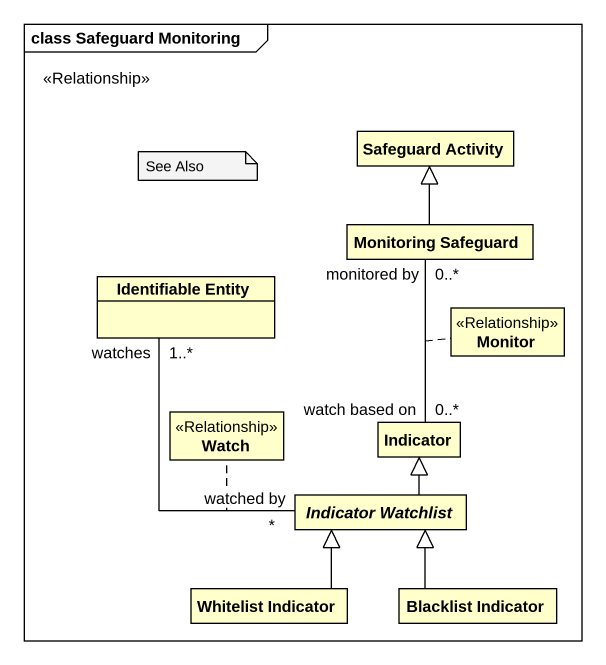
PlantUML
@startuml
mainframe class Safeguard Monitoring
hide circle
hide empty members
class "Safeguard Activity" as Safeguard_Activity
class "Monitoring Safeguard" as Monitoring_Safeguard
class "Identifiable Entity" as Identifiable_Entity
class Monitor <<Relationship>>
class Watch <<Relationship>>
class Indicator
abstract class "Indicator Watchlist" as Indicator_Watchlist
class "Whitelist Indicator" as Whitelist_Indicator
class "Blacklist Indicator" as Blacklist_Indicator
Monitoring_Safeguard -up-|> Safeguard_Activity
Monitoring_Safeguard "monitored by\n0..*" -- "watch based on\n0..*" Indicator
(Monitoring_Safeguard, Indicator) .. Monitor
Indicator_Watchlist "watched by\n*" -up- "watches\n1..*" Identifiable_Entity : <<Relationship>>
(Indicator_Watchlist, Identifiable_Entity) .. Watch
Indicator_Watchlist -up-|> Indicator
Whitelist_Indicator -up-|> Indicator_Watchlist
Blacklist_Indicator -up-|> Indicator_Watchlist
note as N1
  See Also
end note
@enduml
